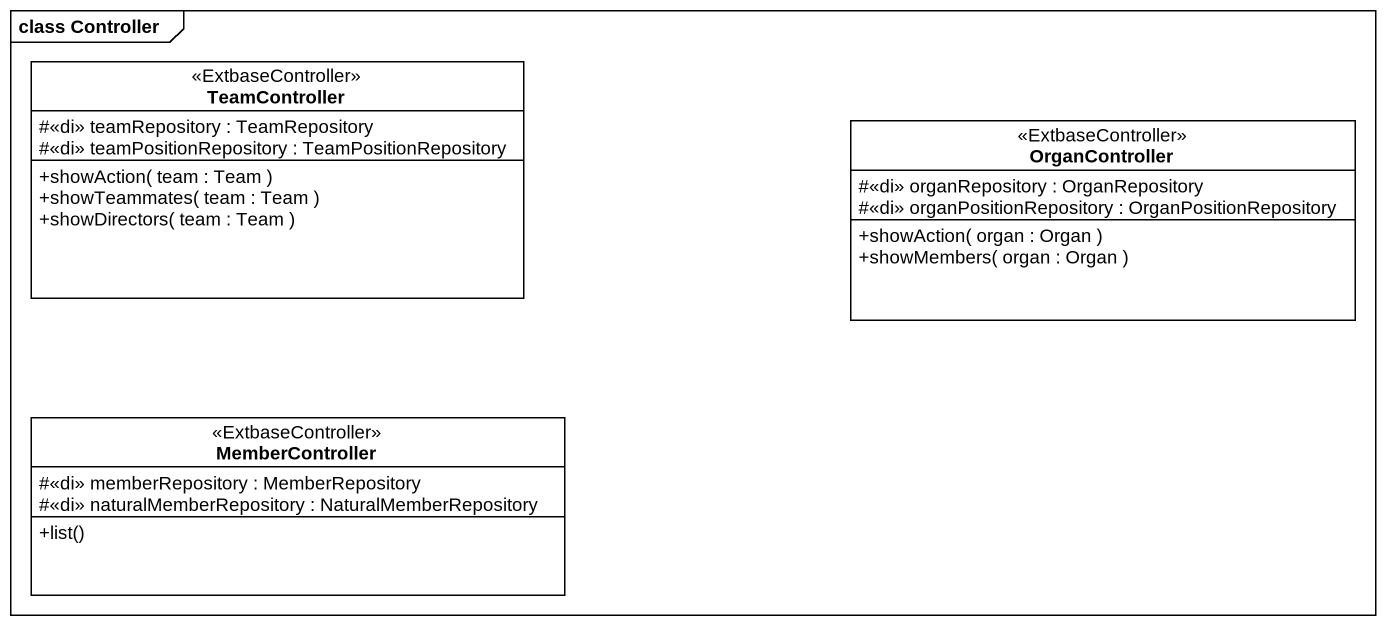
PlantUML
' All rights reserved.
@startuml
mainframe class Controller
hide circle
hide empty members
skinparam classAttributeIconSize 0
class TeamController <<ExtbaseController>> {
  #<<di>> teamRepository : TeamRepository
  #<<di>> teamPositionRepository : TeamPositionRepository
  +showAction( team : Team )
  +showTeammates( team : Team )
  +showDirectors( team : Team )
}
class OrganController <<ExtbaseController>> {
  #<<di>> organRepository : OrganRepository
  #<<di>> organPositionRepository : OrganPositionRepository
  +showAction( organ : Organ )
  +showMembers( organ : Organ )
}
class MemberController <<ExtbaseController>> {
  #<<di>> memberRepository : MemberRepository
  #<<di>> naturalMemberRepository : NaturalMemberRepository
  +list()
}
@enduml
